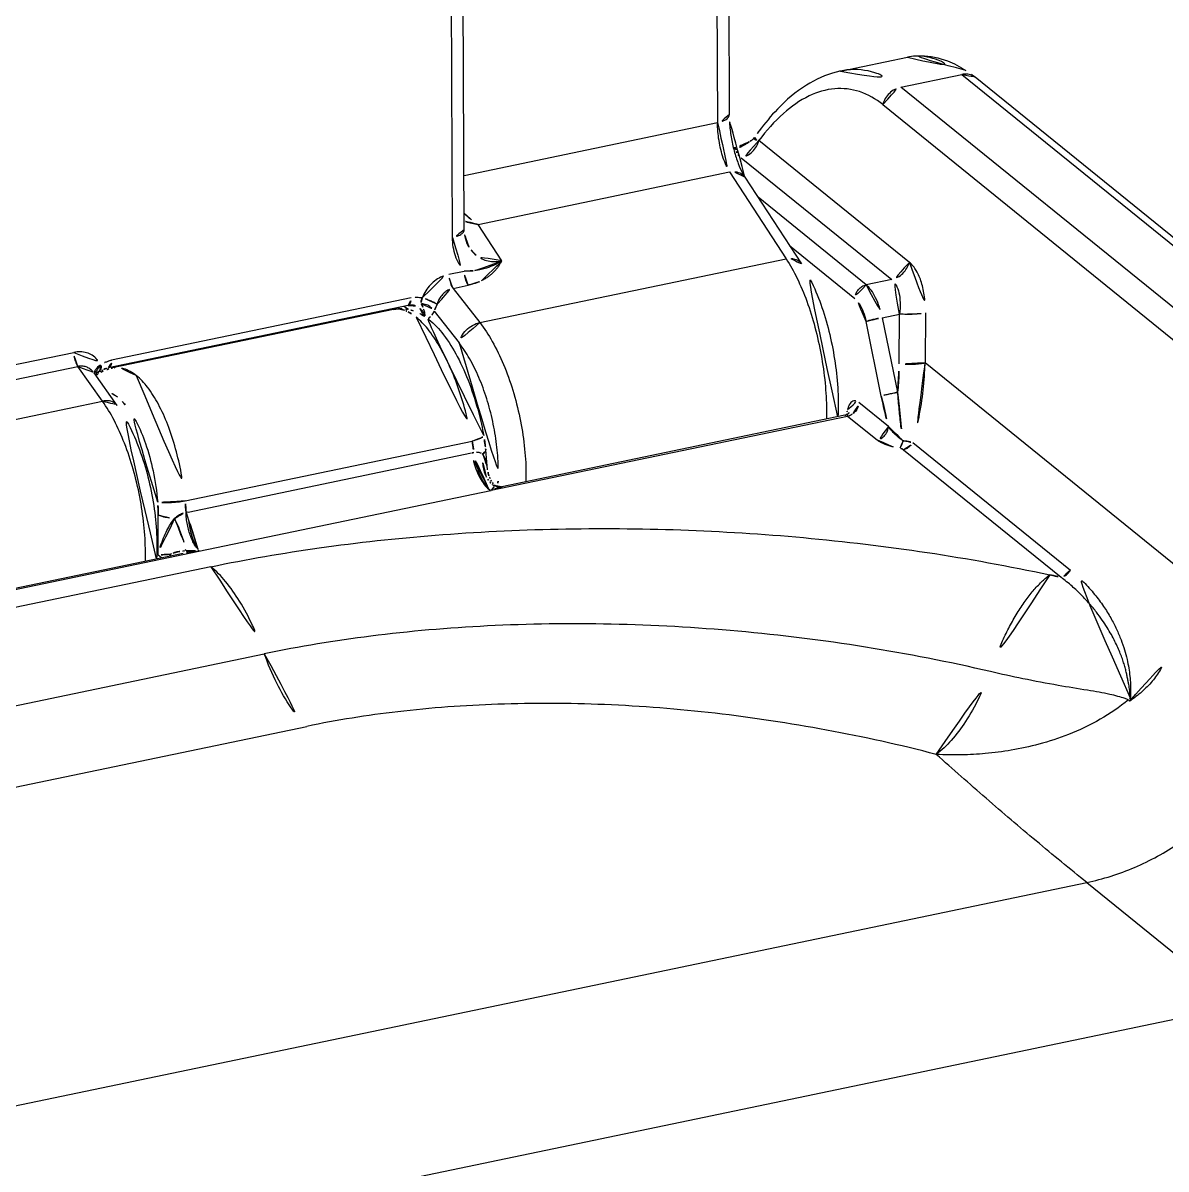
# Model space of a CAD drawing. Extents: x 16296660632 to 16296671741, y -37409619871 to -37409613952.
# Drawn here: x 16296666303.5 to 16296666572.7, y -37409615448.6 to -37409615178.7 of the extents above; entities that cross this region are included whole.
import ezdxf

# ---------------------------------------------------------------- set-up
doc = ezdxf.new("R2010")
doc.units = 0
doc.header["$LTSCALE"] = 10
doc.header["$MEASUREMENT"] = 0
doc.layers.get('0').update_dxf_attribs({"linetype": 'CONTINUOUS'})

msp = doc.modelspace()

# ---------------------------------------------------------------- linework, layer by layer
at = {"color": 7, "linetype": 'Continuous'}
for p, q in [((16296666468.565651, -37409614897.709251), (16296666469.790951, -37409615200.371094)), ((16296666407.416149, -37409615227.426598), (16296666406.14847, -37409614914.295448)), ((16296666495.982691, -37409615190.06456), (16296666511.787821, -37409615186.771828)), ((16296666615.702721, -37409615262.794853), (16296666527.70273, -37409615191.533867)), ((16296666473.500191, -37409615215.034363), (16296666486.820259, -37409615235.458946)), ((16296666394.175871, -37409615245.255821), (16296666323.69124, -37409615259.940399)), ((16296666390.756399, -37409615246.190063), (16296666324.63283, -37409615259.966057)), ((16296666325.688181, -37409615268.806152), (16296666320.25617, -37409615261.157707)), ((16296666413.796181, -37409615288.788116), (16296666497.67313, -37409615271.313423)), ((16296666497.0527, -37409615271.121437), (16296666416.29438, -37409615287.946426)), ((16296666412.93317, -37409615284.003593), (16296666412.48106, -37409615279.296013)), ((16296666414.703699, -37409615287.69368), (16296666414.70389, -37409615287.693787)), ((16296666252.86264, -37409615322.306419), (16296666344.9627, -37409615303.118538)), ((16296666255.41033, -37409615321.464592), (16296666341.233509, -37409615303.584412))]:
    msp.add_line(p, q, dxfattribs=at)
at = {"color": 9, "linetype": 'Continuous'}
for p, q in [((16296666465.807779, -37409614899.221703), (16296666467.034389, -37409615202.208488)), ((16296666404.65959, -37409615229.263496), (16296666403.390301, -37409614915.735069)), ((16296666510.210699, -37409615193.840103), (16296666524.53763, -37409615190.855263)), ((16296666524.53763, -37409615190.855263), (16296666612.53764, -37409615262.116257)), ((16296666598.210699, -37409615265.101097), (16296666510.210699, -37409615193.840103)), ((16296666505.950621, -37409615197.96022), (16296666593.9506, -37409615269.221207)), ((16296666469.790951, -37409615200.371094), (16296666469.790951, -37409615200.372269)), ((16296666407.364389, -37409615214.639519), (16296666467.034389, -37409615202.208488)), ((16296666475.375179, -37409615206.16275), (16296666475.362829, -37409615206.171227)), ((16296666475.75716, -37409615205.737869), (16296666475.756241, -37409615205.739212)), ((16296666512.231859, -37409615235.117493), (16296666476.805799, -37409615206.430023)), ((16296666470.861521, -37409615208.166443), (16296666470.861031, -37409615208.166527)), ((16296666470.919729, -37409615208.445824), (16296666471.401409, -37409615208.345467)), ((16296666472.63089, -37409615210.467743), (16296666508.057529, -37409615239.155678)), ((16296666410.68519, -37409615226.158463), (16296666469.874901, -37409615213.827026)), ((16296666469.874901, -37409615213.827026), (16296666483.193871, -37409615234.249947)), ((16296666473.500191, -37409615215.034363), (16296666473.49789, -37409615215.030823)), ((16296666502.062321, -37409615240.404701), (16296666476.59754, -37409615219.783737)), ((16296666407.416149, -37409615227.426598), (16296666407.416149, -37409615227.427231)), ((16296666416.27759, -37409615234.733673), (16296666410.68519, -37409615226.158463)), ((16296666408.53828, -37409615231.569649), (16296666408.535351, -37409615231.565163)), ((16296666484.00831, -37409615231.147186), (16296666499.39329, -37409615243.605713)), ((16296666411.0786, -37409615249.274269), (16296666483.193871, -37409615234.249947)), ((16296666486.820259, -37409615235.458946), (16296666486.817419, -37409615235.454597)), ((16296666403.79987, -37409615237.900047), (16296666407.36659, -37409615237.156921)), ((16296666508.057529, -37409615239.155678), (16296666502.062321, -37409615240.404701)), ((16296666404.77462, -37409615241.238113), (16296666408.341721, -37409615240.494957)), ((16296666404.77462, -37409615241.238113), (16296666411.0786, -37409615249.274269)), ((16296666394.885559, -37409615243.470444), (16296666324.40093, -37409615258.155029)), ((16296666390.738091, -37409615246.194267), (16296666390.75654, -37409615246.190399)), ((16296666391.987169, -37409615245.711807), (16296666391.988541, -37409615246.04969)), ((16296666394.302601, -37409615246.220047), (16296666393.15925, -37409615245.467613)), ((16296666394.175871, -37409615245.255821), (16296666394.176479, -37409615245.255692)), ((16296666396.5732, -37409615245.608841), (16296666396.56476, -37409615245.603256)), ((16296666400.320061, -37409615246.58812), (16296666406.208349, -37409615254.094353)), ((16296666505.856541, -37409615248.13736), (16296666509.92561, -37409615247.289619)), ((16296666509.82132, -37409615259.015892), (16296666509.92561, -37409615247.289619)), ((16296666516.0135, -37409615247.030777), (16296666515.90926, -37409615258.756523)), ((16296666378.70204, -37409615248.479591), (16296666378.70294, -37409615248.701241)), ((16296666505.619061, -37409615266.593964), (16296666502.01664, -37409615249.025658)), ((16296666505.856541, -37409615248.13736), (16296666509.45903, -37409615265.705971)), ((16296666243.215071, -37409615271.355873), (16296666315.484541, -37409615256.299438)), ((16296666244.189819, -37409615274.693932), (16296666316.45929, -37409615259.637497)), ((16296666322.243561, -37409615267.781929), (16296666316.45929, -37409615259.637497)), ((16296666323.690639, -37409615259.940529), (16296666323.69124, -37409615259.940399)), ((16296666324.653681, -37409615259.962151), (16296666324.633341, -37409615259.966331)), ((16296666580.60714, -37409615311.147827), (16296666515.90926, -37409615258.756523)), ((16296666320.252439, -37409615261.152451), (16296666320.25366, -37409615261.154167)), ((16296666250.38983, -37409615282.751747), (16296666322.243561, -37409615267.781929)), ((16296666325.68576, -37409615268.80275), (16296666325.688181, -37409615268.806152)), ((16296666507.29417, -37409615273.742592), (16296666500.34223, -37409615268.113022)), ((16296666497.05497, -37409615271.120972), (16296666497.054501, -37409615271.121071)), ((16296666497.67313, -37409615271.313423), (16296666504.623249, -37409615276.941513)), ((16296666412.00621, -37409615275.917084), (16296666412.00617, -37409615275.916832)), ((16296666341.717279, -37409615291.291847), (16296666409.2864, -37409615277.214684)), ((16296666412.481131, -37409615279.296692), (16296666412.48106, -37409615279.296013)), ((16296666510.824739, -37409615279.230362), (16296666547.926439, -37409615309.274719)), ((16296666513.05055, -37409615277.545387), (16296666550.151991, -37409615307.589539)), ((16296666342.41198, -37409615293.909737), (16296666409.164671, -37409615280.002724)), ((16296666412.93112, -37409615283.982277), (16296666412.93202, -37409615283.991638)), ((16296666344.9627, -37409615303.118538), (16296666413.648951, -37409615288.798569)), ((16296666335.336781, -37409615304.009453), (16296666335.375191, -37409615294.578011)), ((16296666341.23045, -37409615303.585037), (16296666341.225071, -37409615303.586166)), ((16296666335.336781, -37409615304.009453), (16296666336.12595, -37409615304.648514)), ((16296666347.774771, -37409615306.785507), (16296666258.404831, -37409615325.40461)), ((16296666270.971439, -37409615345.904892), (16296666360.33959, -37409615327.286163)), ((16296666280.993759, -37409615362.995018), (16296666370.362301, -37409615344.376213)), ((16296666251.371759, -37409615444.19841), (16296666553.974541, -37409615381.15493)), ((16296666553.974541, -37409615381.15493), (16296666589.86796, -37409615410.220848)), ((16296666589.86796, -37409615410.220848), (16296666285.95738, -37409615473.536789))]:
    msp.add_line(p, q, dxfattribs=at)
at = {"color": 7, "linetype": 'Continuous'}
for points, start_tangent, end_tangent in [([(16296666511.78944, -37409615186.779587), (16296666513.636141, -37409615186.548103), (16296666519.031969, -37409615187.532356), (16296666524.53796, -37409615190.855186)], (0.9789733961, 0.2039879644), (0.7765811677, -0.6300172141)), ([(16296666525.509279, -37409615189.920013), (16296666521.179489, -37409615187.663544), (16296666514.954069, -37409615186.458473), (16296666511.78932, -37409615186.779343)], (-0.8342177626, 0.5514351499), (-0.9797274664, -0.2003349486)), ([(16296666496.044849, -37409615190.053123), (16296666495.017679, -37409615190.291527), (16296666487.982, -37409615193.385658), (16296666481.159451, -37409615199.026337), (16296666476.889521, -37409615204.136818)], (-0.979371245, -0.2020692071), (-0.5911146131, -0.8065875738)), ([(16296666527.70047, -37409615191.528687), (16296666525.509279, -37409615189.920013)], (-0.7776946623, 0.6286421972), (-0.8342177626, 0.5514351499)), ([(16296666473.497061, -37409615215.031357), (16296666472.953739, -37409615214.104218), (16296666471.934759, -37409615211.845757), (16296666470.98193, -37409615208.899277), (16296666470.258261, -37409615205.573067), (16296666469.86117, -37409615202.245949), (16296666469.790581, -37409615200.372276)], (-0.547155944, 0.8370306882), (-0.003845947, 0.9999926043)), ([(16296666474.395809, -37409615206.777679), (16296666472.572769, -37409615207.652046), (16296666471.331779, -37409615208.055679)], (-0.8675727962, -0.4973102083), (-0.9676763821, -0.2521952012)), ([(16296666475.052111, -37409615206.377998), (16296666474.395809, -37409615206.777679)], (-0.8399864776, -0.5426073327), (-0.8675727962, -0.4973102083)), ([(16296666475.36298, -37409615206.17144), (16296666475.052111, -37409615206.377998)], (-0.8256705767, -0.5641525492), (-0.8399864775, -0.5426073328)), ([(16296666475.403271, -37409615206.140427), (16296666475.39068, -37409615206.152924), (16296666475.383699, -37409615206.163254)], (-0.7295985108, -0.6838757293), (-0.0934481231, -0.9956241501)), ([(16296666475.758711, -37409615205.738869), (16296666475.471849, -37409615206.079269), (16296666475.403271, -37409615206.140427)], (-0.546015313, -0.8377751954), (-0.7295985104, -0.6838757297)), ([(16296666476.889521, -37409615204.136818), (16296666475.75601, -37409615205.739059)], (-0.591114613, -0.8065875738), (-0.564166398, -0.8256611141)), ([(16296666471.331779, -37409615208.055679), (16296666470.89353, -37409615208.159531), (16296666470.86096, -37409615208.166412)], (-0.9676763821, -0.2521952012), (-0.9787511326, -0.2050517508)), ([(16296666408.539631, -37409615231.569313), (16296666408.29364, -37409615231.159927), (16296666407.555691, -37409615229.003403), (16296666407.41626, -37409615227.427231)], (-0.5492567946, 0.8356536206), (-0.0041933305, 0.999991208)), ([(16296666495.39131, -37409615271.469513), (16296666495.392111, -37409615265.458519), (16296666494.737209, -37409615258.768669), (16296666493.46933, -37409615252.117752), (16296666491.637421, -37409615245.740082), (16296666489.270781, -37409615239.874733), (16296666486.81764, -37409615235.454453)], (0.0542319623, 0.9985283643), (-0.5468522026, 0.8372291613)), ([(16296666502.06233, -37409615240.404701), (16296666503.21216, -37409615241.650818), (16296666504.2784, -37409615243.445091), (16296666505.181761, -37409615245.662079), (16296666505.856541, -37409615248.13736)], (0.7769882733, -0.6295150699), (0.2086257779, -0.9779955444)), ([(16296666502.01664, -37409615249.025658), (16296666501.36697, -37409615246.746658), (16296666500.45557, -37409615244.863724), (16296666499.39329, -37409615243.605713)], (-0.2007158144, 0.9796495097), (-0.777175283, 0.6292841802)), ([(16296666392.791809, -37409615246.021767), (16296666391.537411, -37409615246.066223), (16296666390.73835, -37409615246.195503)], (-0.9992694549, 0.0382172282), (-0.9781950282, -0.2076884368)), ([(16296666394.074841, -37409615246.163788), (16296666392.791809, -37409615246.021767)], (-0.9837320721, 0.1796418947), (-0.9992694549, 0.0382172282)), ([(16296666394.1765, -37409615245.255791), (16296666394.63759, -37409615245.18557), (16296666395.78944, -37409615245.264877), (16296666396.57247, -37409615245.608879)], (0.9790061862, 0.2038305359), (0.8346949145, -0.550712629)), ([(16296666395.356359, -37409615246.491074), (16296666394.074841, -37409615246.163788)], (-0.9497054183, 0.3131447244), (-0.9837320721, 0.1796418947)), ([(16296666397.848789, -37409615247.688957), (16296666395.356359, -37409615246.491074)], (-0.844553971, 0.535470438), (-0.9497054183, 0.3131447244)), ([(16296666412.006229, -37409615275.916862), (16296666410.823299, -37409615270.591751), (16296666408.61762, -37409615263.626106), (16296666405.786461, -37409615257.287247), (16296666402.538931, -37409615252.158257), (16296666399.05505, -37409615248.546356), (16296666397.848789, -37409615247.688957)], (-0.1804359163, 0.9835867425), (-0.844553971, 0.535470438)), ([(16296666322.415609, -37409615260.732727), (16296666321.14098, -37409615261.4813)], (-0.8969184365, -0.442196018), (-0.8243813422, -0.5660348069)), ([(16296666321.639601, -37409615260.875443), (16296666322.104309, -37409615260.570236)], (0.8104577129, 0.5857971455), (0.8601551024, 0.5100325478)), ([(16296666322.104309, -37409615260.570236), (16296666322.581829, -37409615260.316597)], (0.8601551024, 0.5100325477), (0.9046962269, 0.4260571992)), ([(16296666322.581829, -37409615260.316597), (16296666323.065651, -37409615260.11702), (16296666323.69067, -37409615259.940666)], (0.904696227, 0.4260571991), (0.9789359126, 0.2041677716)), ([(16296666323.74011, -37409615260.199509), (16296666322.415609, -37409615260.732727)], (-0.9538707688, -0.300217515), (-0.8969184365, -0.442196018)), ([(16296666324.65399, -37409615259.963676), (16296666323.74011, -37409615260.199509)], (-0.9799123025, -0.1994288833), (-0.9538707689, -0.300217515)), ([(16296666320.667681, -37409615261.738213), (16296666320.779659, -37409615261.620071)], (0.6790991623, 0.7340465433), (0.6967052413, 0.7173575166)), ([(16296666320.779659, -37409615261.620071), (16296666321.195669, -37409615261.227089)], (0.6967052415, 0.7173575165), (0.7560345769, 0.6545316788)), ([(16296666321.14098, -37409615261.4813), (16296666320.74255, -37409615261.768303)], (-0.8243813422, -0.5660348069), (-0.7981584302, -0.6024476079)), ([(16296666321.195669, -37409615261.227089), (16296666321.639601, -37409615260.875443)], (0.7560345769, 0.6545316787), (0.8104577129, 0.5857971454)), ([(16296666334.982031, -37409615304.889519), (16296666334.99262, -37409615299.091423), (16296666334.305969, -37409615292.365601), (16296666332.93717, -37409615285.62365), (16296666330.938919, -37409615279.151932), (16296666328.362169, -37409615273.243637), (16296666325.685921, -37409615268.802643)], (0.057650368, 0.9983368345), (-0.5795143275, 0.8149620508)), ([(16296666497.28923, -37409615271.102783), (16296666497.05479, -37409615271.127487)], (-0.9762745237, -0.2165364967), (-0.9990427747, -0.043743964)), ([(16296666498.03215, -37409615270.52491), (16296666497.7071, -37409615270.849716), (16296666497.28923, -37409615271.102783)], (-0.4044083575, 0.9145785261), (-0.9762745237, -0.2165364966)), ([(16296666412.401541, -37409615278.547318), (16296666412.35605, -37409615278.172157), (16296666412.197371, -37409615277.045189), (16296666412.00621, -37409615275.917084)], (-0.1155074234, 0.9933066169), (-0.1805294319, 0.9835695828)), ([(16296666409.2864, -37409615277.214684), (16296666409.43111, -37409615278.106689), (16296666409.55781, -37409615278.993111), (16296666409.666241, -37409615279.872078)], (0.1693216754, -0.9855608405), (0.1127032842, -0.9936286881)), ([(16296666412.48106, -37409615279.296013), (16296666412.401541, -37409615278.547318)], (-0.0955961536, 0.9954202004), (-0.1155074234, 0.9933066169)), ([(16296666413.219549, -37409615288.550629), (16296666412.114719, -37409615287.425049), (16296666411.142099, -37409615285.924927), (16296666410.35228, -37409615284.252617), (16296666409.666229, -37409615282.255157), (16296666409.164671, -37409615280.002724)], (-0.8098354049, 0.5866571546), (-0.1565780961, 0.987665581)), ([(16296666413.236679, -37409615285.370888), (16296666413.05533, -37409615284.744637), (16296666412.931919, -37409615283.991531)], (-0.3296819313, 0.9440920634), (-0.0962023017, 0.9953618021)), ([(16296666413.499399, -37409615286.005653), (16296666413.236679, -37409615285.370888)], (-0.4337981716, 0.90101007), (-0.3296819313, 0.9440920634)), ([(16296666413.83193, -37409615286.60733), (16296666413.499399, -37409615286.005653)], (-0.532144305, 0.8466536711), (-0.4337981718, 0.90101007)), ([(16296666414.223539, -37409615287.159668), (16296666413.83193, -37409615286.60733)], (-0.6229932914, 0.7822271785), (-0.5321443051, 0.846653671)), ([(16296666414.704781, -37409615287.694618), (16296666414.223539, -37409615287.159668)], (-0.7125480562, 0.7016233089), (-0.6229932914, 0.7822271786)), ([(16296666414.60718, -37409615287.832489), (16296666414.6943, -37409615287.70388), (16296666414.69697, -37409615287.704193)], (0.562993739, 0.8264611605), (0.8421150274, -0.5392979516)), ([(16296666416.114861, -37409615287.976448), (16296666415.41329, -37409615287.95266), (16296666414.74947, -37409615287.719299), (16296666414.702761, -37409615287.698067)], (-0.991721949, -0.1284039558), (-0.9070078172, 0.4211137846)), ([(16296666413.219549, -37409615288.550629), (16296666413.36001, -37409615288.640137), (16296666413.503189, -37409615288.722794), (16296666413.648939, -37409615288.798569)], (0.8051248948, -0.5931053059), (0.9260806977, -0.377325511)), ([(16296666413.802959, -37409615288.784142), (16296666414.16864, -37409615288.37426), (16296666414.433821, -37409615288.068298), (16296666414.606979, -37409615287.832787)], (0.6802125816, 0.7330149001), (0.5402955219, 0.8414753407)), ([(16296666416.312889, -37409615287.942558), (16296666416.114861, -37409615287.976448)], (-0.9781738386, -0.2077882133), (-0.991721949, -0.1284039558)), ([(16296666341.90695, -37409615293.988876), (16296666341.862551, -37409615293.096573), (16296666341.79929, -37409615292.19693), (16296666341.717279, -37409615291.291847)], (-0.0392970313, 0.9992275733), (-0.1001668865, 0.9949706502)), ([(16296666344.78702, -37409615302.743607), (16296666343.88365, -37409615301.158852), (16296666343.11857, -37409615299.067741), (16296666342.6, -37409615296.612953), (16296666342.41198, -37409615293.909813)], (-0.5714426519, 0.8206420021), (0.0164266875, 0.9998650729)), ([(16296666338.277241, -37409615303.839203), (16296666338.89954, -37409615303.564651)], (0.8876848775, 0.4604514722), (0.937253636, 0.3486482782)), ([(16296666338.89954, -37409615303.564651), (16296666339.22887, -37409615303.452431), (16296666340.27816, -37409615303.205688), (16296666341.18598, -37409615303.086113)], (0.9372536359, 0.3486482782), (0.9956062866, 0.0936382513)), ([(16296666341.18598, -37409615303.086113), (16296666341.52561, -37409615303.058456)], (0.9956062866, 0.0936382512), (0.9976159436, 0.0690103544)), ([(16296666341.52589, -37409615303.058792), (16296666341.907249, -37409615303.036667)], (0.99771012, 0.067635172), (0.998868095, 0.047566047)), ([(16296666341.907249, -37409615303.036667), (16296666342.67445, -37409615303.019012), (16296666343.845341, -37409615303.048912), (16296666344.98489, -37409615303.134277)], (0.998868095, 0.0475660469), (0.9790446222, -0.203645839)), ([(16296666344.97176, -37409615303.106598), (16296666344.91605, -37409615302.993591), (16296666344.85433, -37409615302.872681), (16296666344.78702, -37409615302.743607)], (-0.657059892, 0.7538383768), (-0.5613427121, 0.8275834457)), ([(16296666564.27207, -37409615337.628998), (16296666564.19408, -37409615337.126221), (16296666564.15958, -37409615336.541733), (16296666564.094379, -37409615335.913727), (16296666564.002001, -37409615335.234863), (16296666563.896629, -37409615334.486099), (16296666563.71487, -37409615333.69416), (16296666563.542231, -37409615332.808167), (16296666563.341841, -37409615331.843643), (16296666563.094959, -37409615330.80217), (16296666562.76881, -37409615329.689888), (16296666562.371361, -37409615328.496101), (16296666561.8901, -37409615327.214653), (16296666561.30924, -37409615325.836082), (16296666560.61219, -37409615324.358482), (16296666559.78005, -37409615322.781448), (16296666558.792561, -37409615321.106049), (16296666557.62756, -37409615319.33429), (16296666556.257231, -37409615317.467819), (16296666554.64757, -37409615315.512932), (16296666552.756769, -37409615313.481262), (16296666550.54409, -37409615311.392662), (16296666547.925911, -37409615309.274437)], (-0.2121405346, 0.9772391691), (-0.803117721, 0.5958203809)), ([(16296666564.10973, -37409615338.431992), (16296666563.9993, -37409615338.343307), (16296666563.901609, -37409615338.259827), (16296666563.7941, -37409615338.165947)], (-0.7879248161, 0.6157714545), (-0.7502532339, 0.6611505766)), ([(16296666553.97455, -37409615381.15493), (16296666542.096769, -37409615371.369637), (16296666530.294411, -37409615361.312172), (16296666518.568871, -37409615350.983727)], (-0.7771484486, 0.6293173197), (-0.74502571, 0.6670357498))]:
    msp.add_spline(points, degree=3, dxfattribs=dict(at, start_tangent=start_tangent, end_tangent=end_tangent))
at = {"color": 9, "linetype": 'Continuous'}
for points, start_tangent, end_tangent in [([(16296666496.04475, -37409615190.050827), (16296666497.534719, -37409615189.811409), (16296666504.1192, -37409615190.461617), (16296666510.210699, -37409615193.840103)], (0.9789585704, 0.2040591028), (0.777142481, -0.6293246891)), ([(16296666524.537649, -37409615190.855278), (16296666525.95882, -37409615190.796066), (16296666527.195299, -37409615191.194672), (16296666527.698389, -37409615191.531273)], (0.9789796235, 0.203958076), (0.7779327242, -0.6283475763)), ([(16296666505.950621, -37409615197.96022), (16296666500.48909, -37409615194.913513), (16296666494.647011, -37409615194.229263), (16296666488.644581, -37409615195.919296), (16296666482.583349, -37409615200.028008), (16296666476.805799, -37409615206.430023)], (-0.7771402554, 0.6293274373), (-0.5955282222, -0.8033343865)), ([(16296666505.950621, -37409615197.96022), (16296666506.561581, -37409615196.543503), (16296666507.527189, -37409615195.317581), (16296666508.78623, -37409615194.375557), (16296666510.21072, -37409615193.840111)], (0.2677781826, 0.9634805888), (0.9789796235, 0.2039580759)), ([(16296666469.789761, -37409615200.372253), (16296666469.49412, -37409615201.068314), (16296666468.530439, -37409615201.733719), (16296666467.03438, -37409615202.207993)], (-0.0205979415, -0.9997878399), (-0.9789796227, -0.2039580799)), ([(16296666467.03438, -37409615202.208488), (16296666467.131729, -37409615204.269386), (16296666467.40411, -37409615206.417374), (16296666467.83794, -37409615208.542343), (16296666468.41283, -37409615210.546211), (16296666469.104071, -37409615212.339706), (16296666469.874901, -37409615213.827026)], (0.0040442613, -0.9999918219), (0.5203036164, -0.8539813503)), ([(16296666474.484421, -37409615206.766632), (16296666473.720261, -37409615207.251213), (16296666472.50473, -37409615207.905823), (16296666471.401449, -37409615208.345901)], (-0.8338566642, -0.5519810356), (-0.955503636, -0.294979324)), ([(16296666476.80578, -37409615206.430023), (16296666476.19935, -37409615207.831238), (16296666475.23209, -37409615209.047699), (16296666474.001341, -37409615209.957024), (16296666472.63088, -37409615210.46772)], (-0.2677781831, -0.9634805886), (-0.9789796235, -0.2039580759)), ([(16296666474.845221, -37409615206.524513), (16296666474.484421, -37409615206.766632)], (-0.8274077214, -0.5616016939), (-0.8338566642, -0.5519810356)), ([(16296666475.362471, -37409615206.1707), (16296666474.845221, -37409615206.524513)], (-0.8247951134, -0.5654317119), (-0.8274077213, -0.561601694)), ([(16296666475.755501, -37409615205.738693), (16296666475.68664, -37409615205.89473), (16296666475.72213, -37409615206.076767), (16296666475.91292, -37409615206.233063), (16296666476.272631, -37409615206.353394), (16296666476.43112, -37409615206.384354)], (-0.5779078861, -0.8161020005), (0.9858530411, -0.1676119967)), ([(16296666476.43112, -37409615206.384354), (16296666476.60887, -37409615206.410179)], (0.9858530411, -0.1676119963), (0.9925945823, -0.121474257)), ([(16296666476.60887, -37409615206.410179), (16296666476.805799, -37409615206.430023)], (0.9925945823, -0.121474257), (0.9967319514, -0.0807800541)), ([(16296666471.401199, -37409615208.345154), (16296666470.958611, -37409615208.157028), (16296666470.86249, -37409615208.170311)], (-0.7767503586, 0.6298086062), (-0.9702262465, -0.2422003935)), ([(16296666471.401409, -37409615208.345467), (16296666471.502211, -37409615209.034111)], (-0.0692501583, -0.9975993262), (0.3319902726, -0.9432828096)), ([(16296666471.502211, -37409615209.034111), (16296666471.9074, -37409615209.747307)], (0.3319902725, -0.9432828096), (0.6159749411, -0.7877657469)), ([(16296666471.9074, -37409615209.747307), (16296666472.63089, -37409615210.467743)], (0.6159749411, -0.7877657469), (0.7771149583, -0.6293586748)), ([(16296666473.49551, -37409615215.032387), (16296666472.924021, -37409615214.413116), (16296666471.568291, -37409615213.825211), (16296666469.874901, -37409615213.827026)], (-0.5505828683, 0.8347805131), (-0.9857136592, -0.1684297543)), ([(16296666407.3953, -37409615223.560188), (16296666408.411961, -37409615224.523262), (16296666410.68519, -37409615226.158463)], (0.6965282962, -0.7175293252), (0.8668314506, -0.4986012798)), ([(16296666410.68519, -37409615226.158463), (16296666407.76499, -37409615225.525017), (16296666407.40521, -37409615225.403084)], (-0.9928585186, 0.119297787), (-0.9426318149, 0.3338341827)), ([(16296666407.41054, -37409615227.427147), (16296666407.321951, -37409615227.824669), (16296666406.80858, -37409615228.407257), (16296666405.893209, -37409615228.90197), (16296666404.65959, -37409615229.263496)], (-0.0139712582, -0.9999023972), (-0.978979625, -0.203958069)), ([(16296666404.65959, -37409615229.263496), (16296666404.842791, -37409615231.499733), (16296666405.368959, -37409615233.599403), (16296666406.2213, -37409615235.503967), (16296666407.36659, -37409615237.156921)], (0.0041157715, -0.9999915302), (0.6456879349, -0.7636013952)), ([(16296666410.196489, -37409615233.405762), (16296666409.17697, -37409615232.421257), (16296666408.538271, -37409615231.569656)], (-0.7822406682, 0.6229763535), (-0.5469217984, 0.8371836993)), ([(16296666416.278061, -37409615234.733238), (16296666414.647779, -37409615234.928719), (16296666413.056789, -37409615234.768799), (16296666411.55645, -37409615234.256851), (16296666410.196489, -37409615233.405762)], (-0.9750257078, -0.2220920284), (-0.7823049827, 0.6228955884)), ([(16296666409.937149, -37409615237.032539), (16296666410.733379, -37409615236.914207), (16296666411.437321, -37409615236.77597), (16296666412.067369, -37409615236.623863), (16296666412.637541, -37409615236.461388), (16296666413.15834, -37409615236.290993), (16296666413.63596, -37409615236.115211), (16296666414.07391, -37409615235.936081), (16296666414.475149, -37409615235.755867), (16296666414.842791, -37409615235.576569), (16296666415.180071, -37409615235.399757), (16296666415.49025, -37409615235.226624), (16296666415.77549, -37409615235.057899), (16296666416.04026, -37409615234.894203), (16296666416.27809, -37409615234.733017)], (0.992401395, 0.1230425589), (0.7999595731, 0.6000538988)), ([(16296666411.48922, -37409615239.427834), (16296666412.345501, -37409615238.959869), (16296666413.043221, -37409615238.500603), (16296666413.61651, -37409615238.059113), (16296666414.092381, -37409615237.639267), (16296666414.491171, -37409615237.242691), (16296666414.827459, -37409615236.871017), (16296666415.112789, -37409615236.524918), (16296666415.356279, -37409615236.204117), (16296666415.56531, -37409615235.907768), (16296666415.746111, -37409615235.634583), (16296666415.9042, -37409615235.38298), (16296666416.044331, -37409615235.150887), (16296666416.17108, -37409615234.936577), (16296666416.27759, -37409615234.733673)], (0.8970517115, 0.4419255897), (0.3681729458, 0.9297573242)), ([(16296666483.19385, -37409615234.249962), (16296666485.763901, -37409615238.790001), (16296666488.065029, -37409615244.258919), (16296666489.98938, -37409615250.400787), (16296666491.445829, -37409615256.923538), (16296666492.3673, -37409615263.5243), (16296666492.71085, -37409615269.894043), (16296666492.69058, -37409615272.030739)], (0.5543415802, -0.8322892601), (-0.0273786799, -0.9996251337)), ([(16296666486.815041, -37409615235.456169), (16296666486.24411, -37409615234.837723), (16296666484.888371, -37409615234.249809), (16296666483.194969, -37409615234.251633)], (-0.5509010686, 0.8345705558), (-0.9857136673, -0.1684297065)), ([(16296666512.231859, -37409615235.117493), (16296666511.63315, -37409615236.505814), (16296666510.686781, -37409615237.707314), (16296666509.45286, -37409615238.630501), (16296666508.056959, -37409615239.15519)], (-0.2677781831, -0.9634805886), (-0.9789796235, -0.2039580759)), ([(16296666512.231859, -37409615235.117493), (16296666513.85327, -37409615237.058868), (16296666515.05407, -37409615239.817657), (16296666515.785101, -37409615243.195557), (16296666516.0135, -37409615247.030777)], (0.7778630774, -0.6284337935), (-0.0091755372, -0.9999579039)), ([(16296666397.532909, -37409615243.445976), (16296666398.35935, -37409615241.835426), (16296666399.46257, -37409615240.418877), (16296666400.780729, -37409615239.260612), (16296666402.24828, -37409615238.408859), (16296666403.79987, -37409615237.900047)], (0.3698005172, 0.929111176), (0.9790928692, 0.2034137496)), ([(16296666404.77462, -37409615241.238113), (16296666404.272869, -37409615240.30439), (16296666403.92631, -37409615239.117577), (16296666403.79987, -37409615237.900047)], (-0.5946700771, 0.8039698373), (-0.0040483652, 0.9999918053)), ([(16296666407.366501, -37409615237.156792), (16296666408.133101, -37409615237.159737), (16296666408.806141, -37409615237.134529), (16296666409.40221, -37409615237.090233), (16296666409.937149, -37409615237.032516)], (0.9996591461, -0.0261073087), (0.9923982751, 0.1230677191)), ([(16296666408.341721, -37409615240.494957), (16296666407.83992, -37409615239.561211), (16296666407.49332, -37409615238.374359), (16296666407.36693, -37409615237.156853)], (-0.5947054113, 0.8039437006), (-0.0039936659, 0.9999920253)), ([(16296666401.01545, -37409615244.933006), (16296666401.465931, -37409615243.847794), (16296666402.108049, -37409615242.891212), (16296666402.90077, -37409615242.11734), (16296666403.80402, -37409615241.558311), (16296666404.77462, -37409615241.238113)], (0.2922088749, 0.9563545229), (0.9811938221, 0.1930250853)), ([(16296666408.341721, -37409615240.494957), (16296666409.33073, -37409615240.252129), (16296666410.16695, -37409615239.985092), (16296666410.87792, -37409615239.707901), (16296666411.48922, -37409615239.427834)], (0.9789771664, 0.2039698694), (0.8970664606, 0.4418956497)), ([(16296666502.06172, -37409615240.404221), (16296666501.070539, -37409615240.805229), (16296666500.230101, -37409615241.52803), (16296666499.631029, -37409615242.5093), (16296666499.393, -37409615243.605469)], (-0.9789796235, -0.2039580759), (-0.0299121275, -0.9995525322)), ([(16296666509.92557, -37409615247.289627), (16296666510.045851, -37409615244.584007), (16296666509.749781, -37409615242.265511), (16296666509.07686, -37409615240.428581), (16296666508.05752, -37409615239.155678)], (0.1233462658, 0.9923636928), (-0.7744424987, 0.6326443047)), ([(16296666394.176319, -37409615245.255013), (16296666394.535601, -37409615245.003357), (16296666394.7969, -37409615244.376411), (16296666394.885559, -37409615243.470444)], (0.9736850459, 0.2278978528), (-0.0040483674, 0.9999918053)), ([(16296666397.532909, -37409615243.445976), (16296666396.239799, -37409615243.322388), (16296666394.885559, -37409615243.470444)], (-0.9796334461, 0.2007942015), (-0.9789244076, -0.2042229279)), ([(16296666397.53303, -37409615243.445374), (16296666397.39933, -37409615243.780113), (16296666397.29554, -37409615244.133003), (16296666397.256889, -37409615244.494453), (16296666397.32659, -37409615244.861473)], (-0.3978492436, -0.9174508049), (0.3391459426, -0.9407337719)), ([(16296666401.011669, -37409615244.943207), (16296666400.308359, -37409615244.519928), (16296666399.41651, -37409615244.093971), (16296666398.45019, -37409615243.719833), (16296666397.53303, -37409615243.445374)], (-0.8192058016, 0.5734996553), (-0.9705292692, 0.2409832723)), ([(16296666390.756981, -37409615246.192612), (16296666392.291981, -37409615246.155151)], (0.9810020201, 0.1939975171), (0.9915293537, -0.1298827963)), ([(16296666392.291981, -37409615246.155151), (16296666393.253731, -37409615246.367188), (16296666393.660219, -37409615246.509247)], (0.9915293537, -0.1298827963), (0.9321580331, -0.3620516556)), ([(16296666393.660219, -37409615246.509247), (16296666394.21414, -37409615246.753616)], (0.9321580331, -0.3620516556), (0.8966995434, -0.442639728)), ([(16296666394.21414, -37409615246.753616), (16296666396.09646, -37409615247.99588)], (0.8966995434, -0.442639728), (0.7772263225, -0.6292211405)), ([(16296666398.02331, -37409615247.810822), (16296666398.00872, -37409615247.7435), (16296666397.68675, -37409615246.854683), (16296666397.161011, -37409615246.106758), (16296666396.573179, -37409615245.608871)], (-0.2033276871, 0.9791107453), (-0.8333910152, 0.5526838299)), ([(16296666397.326599, -37409615244.861504), (16296666398.52832, -37409615245.099693), (16296666399.59067, -37409615245.71244), (16296666400.320061, -37409615246.58812)], (0.9996845354, -0.0251163231), (0.4719779105, -0.8816103742)), ([(16296666397.326599, -37409615244.861504), (16296666397.590731, -37409615245.498642), (16296666397.861771, -37409615246.120552)], (0.3408211682, -0.9401281462), (0.3713329873, -0.9284997644)), ([(16296666397.861759, -37409615246.120583), (16296666397.993389, -37409615246.482437), (16296666398.1007, -37409615246.875023), (16296666398.17267, -37409615247.285973), (16296666398.20343, -37409615247.698402), (16296666398.202511, -37409615247.940079)], (0.371041606, -0.9286162429), (-0.0311090011, -0.9995159979)), ([(16296666400.320061, -37409615246.58812), (16296666399.88398, -37409615247.435257), (16296666399.43568, -37409615247.955544)], (-0.3557870085, -0.934567068), (-0.7347462301, -0.6783420799)), ([(16296666401.01545, -37409615244.933006), (16296666400.86381, -37409615245.391281), (16296666400.69351, -37409615245.832001), (16296666400.507799, -37409615246.239708), (16296666400.320061, -37409615246.58812)], (-0.2914249583, -0.9565936931), (-0.5012725812, -0.865289431)), ([(16296666509.92557, -37409615247.290154), (16296666511.601049, -37409615247.363907), (16296666513.285521, -37409615247.344009), (16296666514.833269, -37409615247.229713), (16296666516.0135, -37409615247.030777)], (0.9972237981, -0.0744627186), (0.9697686406, 0.2440261946)), ([(16296666396.09646, -37409615247.99588), (16296666398.810499, -37409615250.780472), (16296666401.50852, -37409615254.740433), (16296666403.97039, -37409615259.545563), (16296666406.16555, -37409615265.109398), (16296666407.889099, -37409615270.817368), (16296666409.286301, -37409615277.21431)], (0.7774167662, -0.6289858279), (0.1735197937, -0.9848303819)), ([(16296666399.43568, -37409615247.955544), (16296666399.201559, -37409615248.150269), (16296666398.97204, -37409615248.307037), (16296666398.833441, -37409615248.388847)], (-0.7349798896, -0.6780889041), (-0.8719816808, -0.4895385055)), ([(16296666411.07988, -37409615249.275902), (16296666409.39035, -37409615249.942543), (16296666407.872601, -37409615251.091202), (16296666406.755739, -37409615252.548462), (16296666406.208349, -37409615254.094353)], (-0.9750306739, -0.2220702252), (-0.1485524164, -0.9889045351)), ([(16296666411.078609, -37409615249.274261), (16296666414.016491, -37409615253.735367), (16296666416.646721, -37409615259.13385), (16296666418.84594, -37409615265.217667), (16296666420.50975, -37409615271.697853), (16296666421.561211, -37409615278.273376), (16296666421.950979, -37409615284.635742), (16296666421.926571, -37409615286.773643)], (0.6136890474, -0.7895478156), (-0.0318643644, -0.9994922022)), ([(16296666502.01668, -37409615249.025841), (16296666502.661751, -37409615248.830383), (16296666503.590111, -37409615248.598877), (16296666504.71389, -37409615248.354431), (16296666505.856649, -37409615248.137863)], (0.941157388, 0.3379685946), (0.9851812103, 0.1715167129)), ([(16296666406.208349, -37409615254.094353), (16296666408.655041, -37409615257.765717), (16296666410.854891, -37409615262.205383), (16296666412.70573, -37409615267.209999), (16296666414.122761, -37409615272.550217), (16296666415.04282, -37409615277.986839), (16296666415.42441, -37409615283.27417), (16296666415.370211, -37409615286.600067)], (0.6170919263, -0.786891069), (-0.0555356669, -0.998456704)), ([(16296666315.484541, -37409615256.299438), (16296666317.033661, -37409615256.161247), (16296666318.503901, -37409615256.398529), (16296666319.83066, -37409615257.003326), (16296666320.94611, -37409615257.954651), (16296666321.7882, -37409615259.213982)], (0.9788611211, 0.2045260513), (0.441429259, -0.8972960544)), ([(16296666316.45929, -37409615259.637497), (16296666315.95756, -37409615258.703796), (16296666315.610991, -37409615257.516991), (16296666315.484541, -37409615256.299438)], (-0.594669117, 0.8039705475), (-0.0040493744, 0.9999918012)), ([(16296666316.45929, -37409615259.637497), (16296666317.433399, -37409615259.555557), (16296666318.3771, -37409615259.731613), (16296666319.24634, -37409615260.160713), (16296666319.996969, -37409615260.82769), (16296666320.252529, -37409615261.15239)], (0.977394309, 0.2114246075), (0.57937523, -0.8150609442)), ([(16296666321.78805, -37409615259.213493), (16296666321.038601, -37409615259.840813), (16296666320.553949, -37409615260.523209), (16296666320.396709, -37409615261.172562), (16296666320.4244, -37409615261.366203)], (-0.8303782824, -0.5572000611), (0.2385847198, -0.9711216873)), ([(16296666321.590719, -37409615260.631332), (16296666320.8188, -37409615261.283691), (16296666320.642839, -37409615261.60965)], (-0.8951280986, -0.4458090254), (-0.3794443679, -0.9252145544)), ([(16296666321.37352, -37409615260.910873), (16296666321.59075, -37409615260.631363)], (0.6292063323, 0.7772383106), (0.5957677951, 0.8031567309)), ([(16296666321.590719, -37409615260.631332), (16296666321.851999, -37409615260.194687), (16296666321.94314, -37409615259.821327), (16296666321.906759, -37409615259.496452), (16296666321.78805, -37409615259.213493)], (0.5951535022, 0.8036120387), (-0.4866288653, 0.8736088069)), ([(16296666324.40093, -37409615258.155029), (16296666323.06374, -37409615258.564537), (16296666321.7882, -37409615259.213982)], (-0.9790363303, -0.203685699), (-0.8508536748, -0.5254027256)), ([(16296666323.69108, -37409615259.939743), (16296666324.050961, -37409615259.687973), (16296666324.31226, -37409615259.06102), (16296666324.40093, -37409615258.155029)], (0.9740075006, 0.2265157583), (-0.0040483694, 0.9999918053)), ([(16296666325.177389, -37409615259.893707), (16296666324.65451, -37409615259.966476)], (-0.9961309713, -0.0878811019), (-0.9820636389, -0.1885497523)), ([(16296666330.196859, -37409615261.725227), (16296666327.193661, -37409615260.079536), (16296666325.177389, -37409615259.893707)], (-0.7774214033, 0.6289800964), (-0.9961309713, -0.0878811019)), ([(16296666509.45903, -37409615265.705971), (16296666509.64724, -37409615263.484863), (16296666509.76804, -37409615261.254059), (16296666509.82132, -37409615259.015892)], (0.0998404576, 0.9950034588), (0.0088735866, 0.999960629)), ([(16296666515.90926, -37409615258.756523), (16296666514.776991, -37409615258.949898), (16296666513.28661, -37409615259.065262), (16296666511.55784, -37409615259.090553), (16296666509.82132, -37409615259.015892)], (-0.9697686406, -0.2440261946), (-0.9972237981, 0.0744627186)), ([(16296666515.90926, -37409615258.756523), (16296666515.4702, -37409615265.196503), (16296666514.49695, -37409615271.562523), (16296666513.05051, -37409615277.545471)], (-0.0264138958, -0.9996510922), (-0.2763205593, -0.9610655277)), ([(16296666320.66596, -37409615261.734718), (16296666320.91258, -37409615261.452789)], (0.6569703431, 0.7539164199), (0.6584252469, 0.7526461281)), ([(16296666320.91258, -37409615261.452789), (16296666321.146179, -37409615261.183403)], (0.6584252469, 0.7526461281), (0.6498477402, 0.7600644148)), ([(16296666321.146179, -37409615261.183403), (16296666321.37352, -37409615260.910873)], (0.6498477403, 0.7600644146), (0.6292063322, 0.7772383106)), ([(16296666330.196859, -37409615261.725037), (16296666332.859209, -37409615264.520729), (16296666335.396061, -37409615268.505783), (16296666337.60009, -37409615273.340263), (16296666339.465179, -37409615278.999481), (16296666340.795031, -37409615284.768898), (16296666341.717279, -37409615291.291847)], (0.7771512571, -0.6293138514), (0.0957427873, -0.9954061074)), ([(16296666325.772921, -37409615266.809853), (16296666324.82378, -37409615266.162453), (16296666323.38303, -37409615265.535118)], (-0.785809757, 0.6184682901), (-0.9610393293, 0.2764116633)), ([(16296666509.45903, -37409615265.705971), (16296666508.36599, -37409615265.912453), (16296666507.27479, -37409615266.147957), (16296666506.300301, -37409615266.388733), (16296666505.619061, -37409615266.593964)], (-0.9851812103, -0.1715167129), (-0.941157388, -0.3379685946)), ([(16296666509.45903, -37409615265.705963), (16296666509.84586, -37409615269.823883), (16296666510.24963, -37409615273.655434), (16296666510.726, -37409615277.105507)], (0.0906609565, -0.9958818158), (0.1504598255, -0.9886161241)), ([(16296666332.339291, -37409615305.437973), (16296666332.361389, -37409615303.300568), (16296666331.997169, -37409615296.932457), (16296666331.017679, -37409615290.341599), (16296666329.468929, -37409615283.837318), (16296666327.422609, -37409615277.721786), (16296666324.975889, -37409615272.285439), (16296666322.243549, -37409615267.781929)], (0.029365867, 0.9995687299), (-0.5815135797, 0.8135366966)), ([(16296666322.24473, -37409615267.783577), (16296666323.887671, -37409615267.746117), (16296666325.19841, -37409615268.298607), (16296666325.68289, -37409615268.804802)], (0.9813920167, 0.1920148679), (0.581402442, -0.813616126)), ([(16296666327.620781, -37409615268.66748), (16296666325.772921, -37409615266.809853)], (-0.6336170093, 0.7736468739), (-0.785809757, 0.6184682901)), ([(16296666497.694151, -37409615269.754623), (16296666497.83721, -37409615269.236183), (16296666498.47769, -37409615268.09491), (16296666499.34746, -37409615267.699051), (16296666500.34223, -37409615268.113022)], (0.2277339209, 0.9737234008), (0.7771637039, -0.6292984803)), ([(16296666498.967541, -37409615270.706123), (16296666499.506491, -37409615270.192009), (16296666500.105801, -37409615269.210793), (16296666500.34408, -37409615268.114517)], (0.791396835, 0.6113027479), (0.0301006246, 0.9995468735)), ([(16296666505.619061, -37409615266.593964), (16296666506.15995, -37409615269.129562), (16296666506.71702, -37409615271.517593), (16296666507.29417, -37409615273.742592)], (0.200056256, -0.9797844122), (0.2642030747, -0.9644670732)), ([(16296666335.243629, -37409615291.555817), (16296666334.14344, -37409615284.209633), (16296666332.37389, -37409615277.782951), (16296666330.167339, -37409615272.59787), (16296666327.620781, -37409615268.66748)], (-0.0889589065, 0.996035297), (-0.6336170093, 0.7736468739)), ([(16296666497.17473, -37409615271.109032), (16296666497.05574, -37409615271.124191)], (-0.999917472, -0.0128471435), (-0.9727982611, -0.2316539297)), ([(16296666497.67309, -37409615271.313431), (16296666497.17473, -37409615271.109032)], (-0.7778160732, 0.6284919699), (-0.999917472, -0.0128471434)), ([(16296666497.509541, -37409615270.997566), (16296666497.58209, -37409615270.341248)], (0.0729592719, 0.997334921), (0.1488756986, 0.9888559179)), ([(16296666497.50993, -37409615270.998108), (16296666497.814251, -37409615271.527893)], (0.7113413385, -0.7028467117), (0.1326109017, -0.9911681738)), ([(16296666497.58209, -37409615270.341248), (16296666497.694151, -37409615269.754623)], (0.1488756987, 0.9888559179), (0.2277339209, 0.9737234008)), ([(16296666497.675369, -37409615271.315231), (16296666498.014, -37409615271.222603)], (0.9789796235, 0.2039580759), (0.9470373932, 0.3211233034)), ([(16296666498.014, -37409615271.222603), (16296666498.66585, -37409615270.91465), (16296666498.967541, -37409615270.706123)], (0.9470373931, 0.3211233035), (0.791396835, 0.6113027479)), ([(16296666507.29192, -37409615273.740791), (16296666507.08172, -37409615274.765823), (16296666506.82913, -37409615275.29171), (16296666506.48279, -37409615275.784561), (16296666506.06085, -37409615276.213501), (16296666505.590349, -37409615276.555168), (16296666504.62323, -37409615276.941498)], (-0.0303312043, -0.9995399032), (-0.9789780923, -0.2039654256)), ([(16296666507.294029, -37409615273.743492), (16296666507.5478, -37409615274.115707), (16296666508.21701, -37409615274.941948), (16296666508.98978, -37409615275.727707), (16296666509.77808, -37409615276.409752), (16296666510.55533, -37409615276.989807), (16296666510.726, -37409615277.105499)], (0.5396585765, -0.8418839711), (0.8325797165, -0.5539052408)), ([(16296666409.2864, -37409615277.214684), (16296666410.75939, -37409615276.752983), (16296666411.70426, -37409615276.30407), (16296666412.00629, -37409615275.917068)], (0.9664890687, 0.2567077718), (-0.2085049871, 0.9780213036)), ([(16296666504.623249, -37409615276.941513), (16296666506.037161, -37409615277.79454), (16296666507.90904, -37409615278.479233), (16296666509.963209, -37409615278.908058)], (0.7843249091, -0.6203502535), (0.9903065205, -0.1388992276)), ([(16296666411.796391, -37409615280.310516), (16296666412.37841, -37409615279.727142), (16296666412.47356, -37409615279.297089)], (0.8243162537, 0.5661295911), (-0.0525098156, 0.998620408)), ([(16296666510.72608, -37409615277.105347), (16296666510.434561, -37409615278.060204), (16296666510.249109, -37409615278.473183), (16296666510.04808, -37409615278.802254), (16296666509.96316, -37409615278.90802)], (-0.2290060271, -0.9734250046), (-0.6617639109, -0.7497122957)), ([(16296666510.824739, -37409615279.230362), (16296666510.595579, -37409615279.088409), (16296666510.304819, -37409615278.979851), (16296666509.963209, -37409615278.908058)], (-0.7772693533, 0.6291679843), (-0.9897718867, 0.1426590774)), ([(16296666510.726, -37409615277.105507), (16296666511.61084, -37409615277.25563), (16296666512.406441, -37409615277.405113), (16296666513.05052, -37409615277.545479)], (0.9871859442, -0.1595741567), (0.9709271724, -0.2393750737)), ([(16296666510.824409, -37409615279.230164), (16296666511.680559, -37409615278.908089), (16296666512.4489, -37409615278.329521), (16296666513.05055, -37409615277.545387)], (0.9789796235, 0.2039580759), (0.4956954072, 0.8684964383)), ([(16296666409.666241, -37409615279.872078), (16296666409.49827, -37409615279.913902), (16296666409.33107, -37409615279.957451), (16296666409.164671, -37409615280.002724)], (-0.9716936612, -0.2362444259), (-0.9634195341, -0.2679977635)), ([(16296666413.219549, -37409615288.551193), (16296666412.028641, -37409615287.019058), (16296666410.969919, -37409615284.906754), (16296666410.1534, -37409615282.438461), (16296666409.666349, -37409615279.872101)], (-0.7179278686, 0.6961175012), (-0.1181468793, 0.9929961304)), ([(16296666411.40155, -37409615280.030899), (16296666411.182791, -37409615279.928787), (16296666410.45586, -37409615279.784813), (16296666409.666241, -37409615279.872078)], (-0.8784828728, 0.47777384), (-0.9693399703, -0.2457234666)), ([(16296666411.796391, -37409615280.310516), (16296666411.40155, -37409615280.030899)], (-0.7434188291, 0.6688261692), (-0.8784828728, 0.47777384)), ([(16296666412.671289, -37409615285.656647), (16296666411.812941, -37409615283.103531), (16296666411.796379, -37409615280.310516)], (-0.4748245168, 0.8800804953), (0.146916283, 0.98914893)), ([(16296666411.796391, -37409615280.310516), (16296666412.245569, -37409615281.103233), (16296666412.593121, -37409615282.083221), (16296666412.83849, -37409615283.24025), (16296666412.931179, -37409615283.982269)], (0.5860632398, -0.8102653139), (0.0960137193, -0.9953800107)), ([(16296666413.1348, -37409615286.406601), (16296666412.671289, -37409615285.656647)], (-0.5753422742, 0.8179127505), (-0.4748245168, 0.8800804953)), ([(16296666413.67123, -37409615287.079697), (16296666413.1348, -37409615286.406601)], (-0.6698116989, 0.7425310014), (-0.5753422742, 0.8179127506)), ([(16296666414.26819, -37409615287.66407), (16296666413.67123, -37409615287.079697)], (-0.7576933371, 0.6526107622), (-0.6698116989, 0.7425310014)), ([(16296666414.268181, -37409615287.664078), (16296666414.3867, -37409615287.720787), (16296666414.49383, -37409615287.774117), (16296666414.60718, -37409615287.832489)], (0.9055384288, -0.4242642503), (0.8859520678, -0.4637768144)), ([(16296666415.370211, -37409615286.600067), (16296666415.274361, -37409615287.918167)], (-0.0555356669, -0.998456704), (-0.0899046929, -0.9959503734)), ([(16296666413.648951, -37409615288.798569), (16296666413.706921, -37409615288.810738), (16296666413.761959, -37409615288.80674), (16296666413.796181, -37409615288.788116)], (0.9465795096, -0.3224705134), (0.6765663536, 0.7363816736)), ([(16296666414.132271, -37409615288.639458), (16296666413.79385, -37409615288.788612)], (-0.9201558082, -0.3915524085), (-0.9099662741, -0.4146822639)), ([(16296666416.30171, -37409615287.944908), (16296666415.65465, -37409615288.102661), (16296666414.77463, -37409615288.385429), (16296666414.132271, -37409615288.639458)], (-0.9790323428, -0.2037048642), (-0.9201558082, -0.3915524086)), ([(16296666335.375191, -37409615294.578011), (16296666335.363199, -37409615293.584381), (16296666335.319281, -37409615292.575401), (16296666335.243629, -37409615291.555817)], (0.0040746674, 0.9999916985), (-0.0889722554, 0.9960341047)), ([(16296666341.717251, -37409615291.291473), (16296666339.88463, -37409615291.515503), (16296666338.021441, -37409615291.643547), (16296666336.395399, -37409615291.65799), (16296666335.243629, -37409615291.555817)], (-0.9886089642, -0.1505068631), (-0.9831709059, 0.1826881762)), ([(16296666335.375191, -37409615294.578011), (16296666336.33111, -37409615294.990181), (16296666337.65589, -37409615295.283546), (16296666339.23313, -37409615295.428162)], (0.8479492071, -0.5300774869), (0.9993197497, -0.0368786906)), ([(16296666339.23313, -37409615295.428162), (16296666338.2848, -37409615296.735779), (16296666337.416321, -37409615298.24926), (16296666336.625351, -37409615299.962547), (16296666335.9233, -37409615301.878479), (16296666335.336781, -37409615304.009453)], (-0.6293933898, -0.7770868426), (-0.220478657, -0.9753917991)), ([(16296666339.23313, -37409615295.428162), (16296666340.131281, -37409615294.736023), (16296666341.046551, -37409615294.243408), (16296666341.90695, -37409615293.988876)], (0.7489153643, 0.6626656601), (0.9879793964, 0.1545856149)), ([(16296666339.23333, -37409615295.427994), (16296666340.39728, -37409615297.982361), (16296666341.311331, -37409615300.523743), (16296666341.866289, -37409615302.748062)], (0.4519727926, -0.8920317229), (0.1739273224, -0.9847584915)), ([(16296666341.90695, -37409615293.988876), (16296666342.07523, -37409615293.960579), (16296666342.24358, -37409615293.934181), (16296666342.41198, -37409615293.909737)], (0.985703942, 0.1684866131), (0.9902331443, 0.1394213752)), ([(16296666341.90704, -37409615293.98909), (16296666341.945841, -37409615294.702469), (16296666342.10815, -37409615296.130997), (16296666342.390989, -37409615297.596321), (16296666342.78875, -37409615299.021057), (16296666343.282949, -37409615300.326622), (16296666343.844851, -37409615301.447083), (16296666344.44084, -37409615302.339691), (16296666344.78705, -37409615302.74366)], (0.0339379331, -0.9994239424), (0.6879508113, -0.7257573157)), ([(16296666347.774771, -37409615306.785507), (16296666373.27734, -37409615302.350998), (16296666400.57917, -37409615299.35437), (16296666429.50559, -37409615297.90834), (16296666458.428129, -37409615298.116219), (16296666487.274019, -37409615299.933067), (16296666516.399509, -37409615303.432961), (16296666545.27235, -37409615308.689888)], (0.9789901372, 0.2039076048), (0.9775929436, -0.2105042437)), ([(16296666338.27726, -37409615303.839211), (16296666337.16374, -37409615303.914001), (16296666336.193769, -37409615303.969887), (16296666335.336781, -37409615304.009453)], (-0.9973639959, -0.0725607303), (-0.9992680939, -0.0382527984)), ([(16296666338.27726, -37409615303.839211), (16296666338.029779, -37409615304.111221), (16296666337.912901, -37409615304.275879)], (-0.7288358719, -0.6846884487), (-0.542691833, -0.8399318867)), ([(16296666344.947439, -37409615303.131767), (16296666343.499411, -37409615303.23745), (16296666342.192301, -37409615303.408401), (16296666341.23045, -37409615303.585037)], (-0.998999118, -0.0447298798), (-0.9789890771, -0.2039126944)), ([(16296666341.866289, -37409615302.748062), (16296666341.7514, -37409615302.851471), (16296666341.637899, -37409615302.95507), (16296666341.52589, -37409615303.058792)], (-0.7456705777, -0.6663147826), (-0.7313438313, -0.6820089446)), ([(16296666347.774229, -37409615306.785606), (16296666351.209379, -37409615310.239159), (16296666354.514429, -37409615314.899017), (16296666357.601311, -37409615320.652443), (16296666360.33959, -37409615327.286163)], (0.7771449418, -0.6293216502), (0.3396077854, -0.9405671438)), ([(16296666545.272499, -37409615308.68988), (16296666543.34181, -37409615310.359688), (16296666541.40188, -37409615312.430054), (16296666539.480089, -37409615314.891586), (16296666537.614031, -37409615317.705727), (16296666535.83604, -37409615320.830093), (16296666534.17445, -37409615324.208214), (16296666531.296431, -37409615331.471283)], (-0.7941495402, -0.6077223937), (-0.3228053625, -0.9464653707)), ([(16296666545.27235, -37409615308.689888), (16296666546.16011, -37409615308.882584), (16296666547.044861, -37409615309.07753), (16296666547.926439, -37409615309.274719)], (0.9775858793, -0.2105370482), (0.9755485025, -0.2197842563)), ([(16296666550.151991, -37409615307.589539), (16296666549.558029, -37409615308.36602), (16296666548.78768, -37409615308.949081), (16296666547.92585, -37409615309.274307)], (-0.4956954071, -0.8684964383), (-0.9789796235, -0.2039580759)), ([(16296666564.28046, -37409615337.70388), (16296666564.296341, -37409615336.072891), (16296666564.27334, -37409615334.401772), (16296666564.13685, -37409615332.607162), (16296666563.885731, -37409615330.672546), (16296666563.47423, -37409615328.592247), (16296666562.87698, -37409615326.365189), (16296666562.06365, -37409615323.994781), (16296666560.997339, -37409615321.487984), (16296666559.637119, -37409615318.856087), (16296666557.93824, -37409615316.115143), (16296666555.84367, -37409615313.291656), (16296666553.28023, -37409615310.428413), (16296666550.152031, -37409615307.589447)], (0.0294744782, 0.9995655332), (-0.7768745705, 0.6296553833)), ([(16296666531.29715, -37409615331.471397), (16296666501.86948, -37409615325.711548), (16296666471.86454, -37409615321.977043), (16296666442.034519, -37409615320.314697), (16296666412.85611, -37409615320.735672), (16296666385.40555, -37409615323.136772), (16296666360.33947, -37409615327.286209)], (-0.9740838497, 0.2261872097), (-0.9790567754, -0.2035874029)), ([(16296666360.339439, -37409615327.28624), (16296666363.288879, -37409615334.234596), (16296666366.687759, -37409615340.039413), (16296666370.362301, -37409615344.376213)], (0.3396083785, -0.9405669297), (0.7302928025, -0.683134264)), ([(16296666564.10968, -37409615338.431953), (16296666566.95129, -37409615336.226051), (16296666569.413219, -37409615333.743439), (16296666571.32719, -37409615330.983223), (16296666572.90024, -37409615328.063812)], (0.8266336256, 0.562740481), (0.4245351846, 0.9054114408)), ([(16296666518.568211, -37409615350.983559), (16296666522.074881, -37409615347.6866), (16296666525.438459, -37409615343.238998), (16296666528.56221, -37409615337.757919), (16296666531.29715, -37409615331.471397)], (0.7979074212, 0.6027800156), (0.3536239416, 0.9353876779)), ([(16296666563.796619, -37409615338.162247), (16296666563.00186, -37409615337.840233), (16296666561.333771, -37409615337.308388), (16296666559.4062, -37409615336.837692), (16296666556.93676, -37409615336.3526), (16296666554.19611, -37409615335.883507), (16296666547.28536, -37409615334.735428), (16296666538.97496, -37409615333.158211), (16296666531.297199, -37409615331.472313)], (-0.9144394725, 0.4047226843), (-0.9739930517, 0.226577879)), ([(16296666553.974621, -37409615381.154984), (16296666565.253731, -37409615377.57756), (16296666575.78985, -37409615371.859497), (16296666585.4793, -37409615364.100189), (16296666593.90206, -37409615354.524208), (16296666600.557699, -37409615343.577888), (16296666605.09584, -37409615331.713692)], (0.9789796235, 0.2039580759), (0.2677784329, 0.9634805192)), ([(16296666518.568871, -37409615350.983727), (16296666492.736099, -37409615345.248337), (16296666466.471849, -37409615341.304848), (16296666440.466209, -37409615339.264351), (16296666415.35268, -37409615339.161903), (16296666391.75823, -37409615340.930969), (16296666370.362301, -37409615344.376213)], (-0.9679175591, 0.2512679818), (-0.9789871454, -0.2039219682)), ([(16296666563.79405, -37409615338.165901), (16296666557.150169, -37409615342.712059), (16296666549.667231, -37409615346.2967), (16296666542.721939, -37409615348.584267), (16296666536.21697, -37409615350.004333), (16296666530.101879, -37409615350.791412), (16296666524.540991, -37409615351.086197), (16296666518.574369, -37409615350.982582)], (-0.7782430353, -0.627963198), (-0.9985889536, 0.0531046295)), ([(16296666564.275749, -37409615337.624931), (16296666563.79435, -37409615338.166161)], (-0.6701081607, -0.742263466), (-0.6590449963, -0.7521035121)), ([(16296666564.287689, -37409615337.635712), (16296666564.357059, -37409615337.816162), (16296666564.34944, -37409615338.043282), (16296666564.27548, -37409615338.254883), (16296666564.10973, -37409615338.431992)], (0.566121211, -0.8243220089), (-0.7976288685, -0.6031485622))]:
    msp.add_spline(points, degree=3, dxfattribs=dict(at, start_tangent=start_tangent, end_tangent=end_tangent))

doc.saveas('drawing.dxf')
